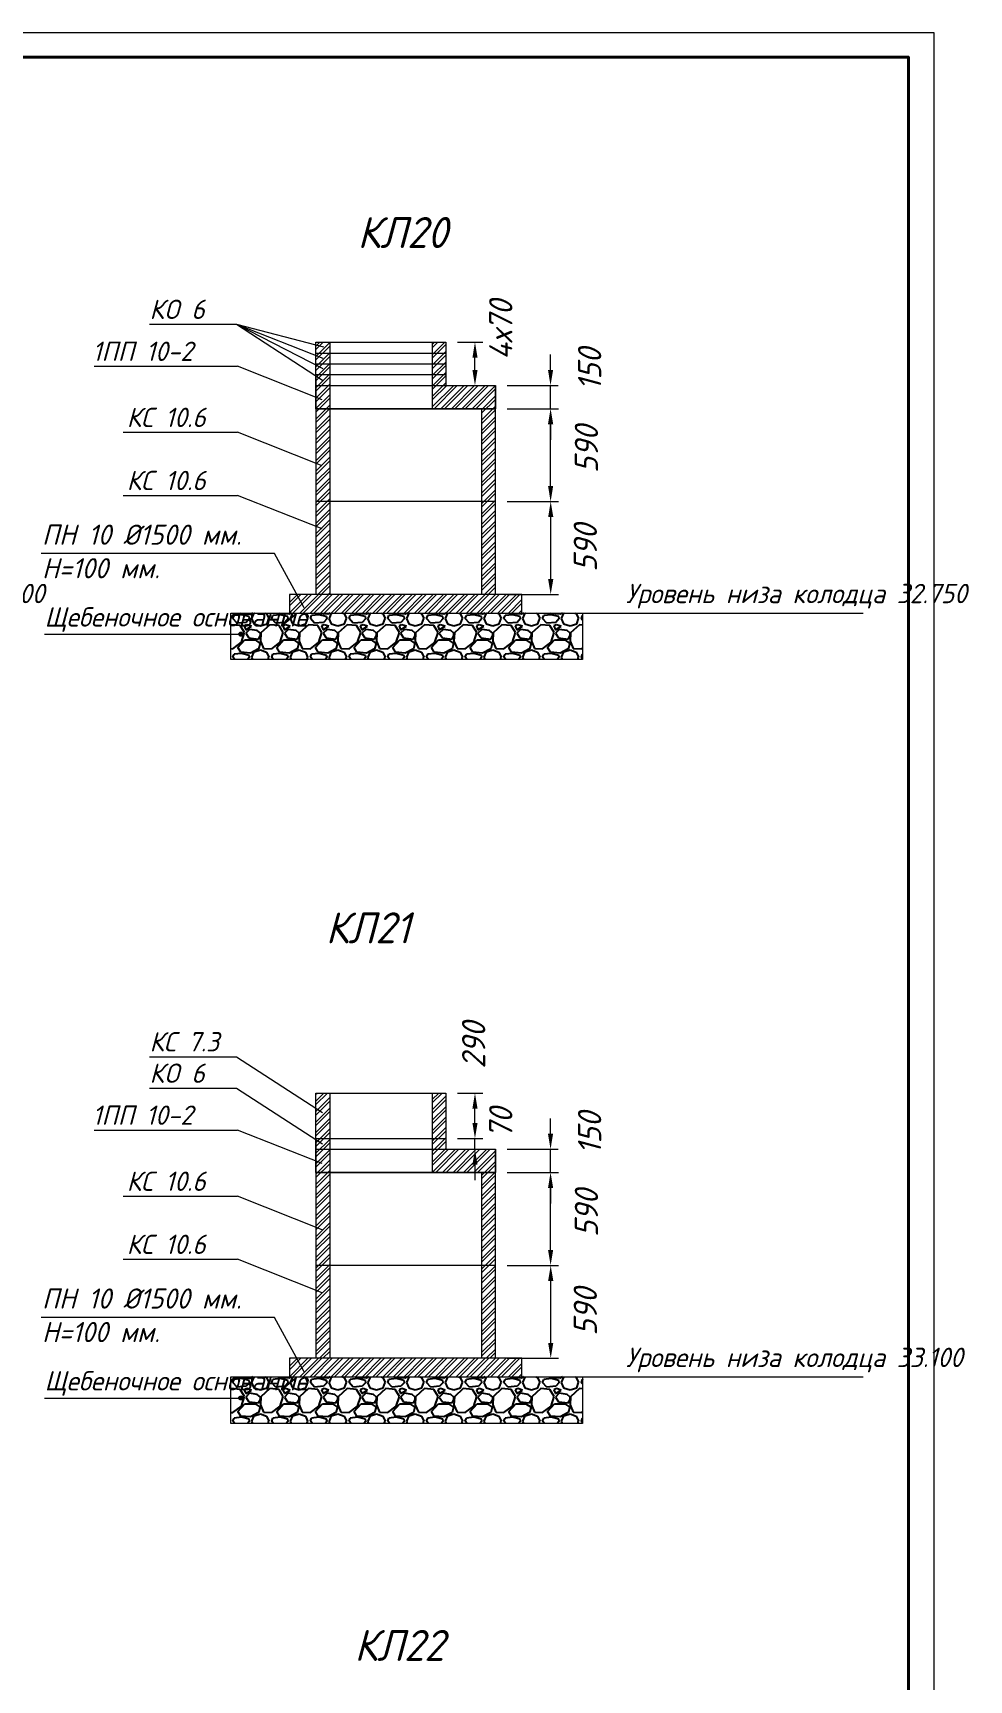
# Model space of a CAD drawing. Header units: millimetres. Extents: x 946 to 259010, y 548 to 42559.
# Drawn here: x 213276 to 225368, y 21282 to 42559 of the extents above; entities that cross this region are included whole.
import ezdxf

# ---------------------------------------------------------------- set-up
doc = ezdxf.new("R2010")
doc.units = ezdxf.units.MM
doc.layers.add('.', color=7, linetype='Continuous', lineweight=0, true_color=0xffffff)
for name, color, linetype, lineweight in [('00-рамка', 7, 'Continuous', 40), ('Канализация К1', 14, 'Continuous', 40), ('норма', 7, 'Continuous', 50), ('Размеры КР', 23, 'Continuous', 13), ('Тонко', 7, 'Continuous', 15)]:
    doc.layers.add(name, color=color, linetype=linetype, lineweight=lineweight)
doc.styles.add('GOST-2.304_Type-B_italic', font='GOST Common Italic.ttf')
doc.styles.add('ГОСТ', font='GOST Common Italic.ttf', dxfattribs={"height": 300})
doc.dimstyles.new('М 50', dxfattribs={"dimscale": 0, "dimtxt": 300, "dimasz": 200, "dimexe": 100, "dimexo": 150, "dimgap": 70, "dimtad": 1, "dimdec": 0, "dimlfac": 0.5, "dimdsep": 46, "dimtxsty": 'ГОСТ', "dimcen": 100, "dimdle": 150, "dimclrd": 256, "dimclre": 256, "dimclrt": 256, "dimazin": 3, "dimtfac": 1, "dimtdec": 0, "dimtmove": 1, "dimatfit": 3, "dimfxl": 100, "dimtolj": 1, "dimlwd": -1, "dimlwe": -1, "dimarcsym": 0})

# ---------------------------------------------------------------- blocks, each defined once
blk = doc.blocks.new('*D48')
at = {"layer": 'Defpoints', "color": 0, "transparency": 16777216}
for p in [(219251, 36505), (219964, 36505), (219251, 35305)]:
    blk.add_point(p, dxfattribs=at)
at = {"layer": 'Размеры КР', "transparency": 16777216}
for p, q in [((219401, 36505), (220064, 36505)), ((219964, 35505), (219964, 36305)), ((219401, 35305), (220064, 35305))]:
    blk.add_line(p, q, dxfattribs=at)
for points in [[(219931, 36305), (219998, 36305), (219964, 36505)], [(219931, 35505), (219998, 35505), (219964, 35305)]]:
    blk.add_solid(points, dxfattribs=at)
at = {"layer": 'Размеры КР', "lineweight": 13, "transparency": 16777216, "insert": (220411, 35905), "char_height": 300, "attachment_point": 5, "rotation": 90, "style": 'ГОСТ'}
blk.add_mtext('\\A1;590', dxfattribs=at)
blk = doc.blocks.new('*D49')
at = {"layer": 'Defpoints', "color": 0, "transparency": 16777216}
for p in [(219251, 37705), (219963, 37705), (219251, 36505)]:
    blk.add_point(p, dxfattribs=at)
at = {"layer": 'Размеры КР', "transparency": 16777216}
for p, q in [((219401, 37705), (220063, 37705)), ((219963, 36705), (219963, 37505)), ((219401, 36505), (220063, 36505))]:
    blk.add_line(p, q, dxfattribs=at)
for points in [[(219930, 37505), (219996, 37505), (219963, 37705)], [(219930, 36705), (219996, 36705), (219963, 36505)]]:
    blk.add_solid(points, dxfattribs=at)
at = {"layer": 'Размеры КР', "lineweight": 13, "transparency": 16777216, "insert": (220425, 37180), "char_height": 300, "attachment_point": 5, "rotation": 90, "style": 'ГОСТ'}
blk.add_mtext('\\A1;590', dxfattribs=at)
blk = doc.blocks.new('*D50')
at = {"layer": 'Defpoints', "color": 0, "transparency": 16777216}
for p in [(219251, 38005), (219962, 38005), (219251, 37705)]:
    blk.add_point(p, dxfattribs=at)
at = {"layer": 'Размеры КР', "transparency": 16777216}
for p, q in [((219962, 38205), (219962, 38405)), ((219401, 38005), (220062, 38005)), ((219962, 37705), (219962, 38005)), ((219401, 37705), (220062, 37705)), ((219962, 37505), (219962, 37305))]:
    blk.add_line(p, q, dxfattribs=at)
for points in [[(219929, 38205), (219995, 38205), (219962, 38005)], [(219929, 37505), (219995, 37505), (219962, 37705)]]:
    blk.add_solid(points, dxfattribs=at)
at = {"layer": 'Размеры КР', "lineweight": 13, "transparency": 16777216, "insert": (220467, 38212), "char_height": 300, "attachment_point": 5, "rotation": 90, "style": 'ГОСТ'}
blk.add_mtext('\\A1;150', dxfattribs=at)
blk = doc.blocks.new('*D51')
at = {"layer": 'Defpoints', "color": 0, "transparency": 16777216}
for p in [(218611, 38564), (218986, 38564), (218611, 38005)]:
    blk.add_point(p, dxfattribs=at)
at = {"layer": 'Размеры КР', "transparency": 16777216}
for p, q in [((218761, 38564), (219086, 38564)), ((218986, 38205), (218986, 38364)), ((218761, 38005), (219086, 38005))]:
    blk.add_line(p, q, dxfattribs=at)
for points in [[(218953, 38364), (219019, 38364), (218986, 38564)], [(218953, 38205), (219019, 38205), (218986, 38005)]]:
    blk.add_solid(points, dxfattribs=at)
at = {"layer": 'Размеры КР', "lineweight": 13, "transparency": 16777216, "insert": (219319, 38722), "char_height": 300, "attachment_point": 5, "rotation": 90, "style": 'ГОСТ'}
blk.add_mtext('\\A1;4х70', dxfattribs=at)
blk = doc.blocks.new('*D52')
at = {"layer": 'Defpoints', "color": 0, "transparency": 16777216}
for p in [(219251, 26638), (219964, 26638), (219251, 25438)]:
    blk.add_point(p, dxfattribs=at)
at = {"layer": 'Размеры КР', "transparency": 16777216}
for p, q in [((219401, 26638), (220064, 26638)), ((219964, 25638), (219964, 26438)), ((219401, 25438), (220064, 25438))]:
    blk.add_line(p, q, dxfattribs=at)
for points in [[(219931, 26438), (219998, 26438), (219964, 26638)], [(219931, 25638), (219998, 25638), (219964, 25438)]]:
    blk.add_solid(points, dxfattribs=at)
at = {"layer": 'Размеры КР', "lineweight": 13, "transparency": 16777216, "insert": (220411, 26038), "char_height": 300, "attachment_point": 5, "rotation": 90, "style": 'ГОСТ'}
blk.add_mtext('\\A1;590', dxfattribs=at)
blk = doc.blocks.new('*D53')
at = {"layer": 'Defpoints', "color": 0, "transparency": 16777216}
for p in [(219251, 27838), (219963, 27838), (219251, 26638)]:
    blk.add_point(p, dxfattribs=at)
at = {"layer": 'Размеры КР', "transparency": 16777216}
for p, q in [((219401, 27838), (220063, 27838)), ((219963, 26838), (219963, 27638)), ((219401, 26638), (220063, 26638))]:
    blk.add_line(p, q, dxfattribs=at)
for points in [[(219930, 27638), (219996, 27638), (219963, 27838)], [(219930, 26838), (219996, 26838), (219963, 26638)]]:
    blk.add_solid(points, dxfattribs=at)
at = {"layer": 'Размеры КР', "lineweight": 13, "transparency": 16777216, "insert": (220425, 27312), "char_height": 300, "attachment_point": 5, "rotation": 90, "style": 'ГОСТ'}
blk.add_mtext('\\A1;590', dxfattribs=at)
blk = doc.blocks.new('*D76')
at = {"layer": 'Defpoints', "color": 0, "transparency": 16777216}
for p in [(219251, 28138), (219962, 28138), (219251, 27838)]:
    blk.add_point(p, dxfattribs=at)
at = {"layer": 'Размеры КР', "transparency": 16777216}
for p, q in [((219962, 28338), (219962, 28538)), ((219401, 28138), (220062, 28138)), ((219962, 27838), (219962, 28138)), ((219401, 27838), (220062, 27838)), ((219962, 27638), (219962, 27438))]:
    blk.add_line(p, q, dxfattribs=at)
for points in [[(219929, 28338), (219995, 28338), (219962, 28138)], [(219929, 27638), (219995, 27638), (219962, 27838)]]:
    blk.add_solid(points, dxfattribs=at)
at = {"layer": 'Размеры КР', "lineweight": 13, "transparency": 16777216, "insert": (220467, 28345), "char_height": 300, "attachment_point": 5, "rotation": 90, "style": 'ГОСТ'}
blk.add_mtext('\\A1;150', dxfattribs=at)
blk = doc.blocks.new('*D77')
at = {"layer": 'Defpoints', "color": 0, "transparency": 16777216}
for p in [(218611, 28278), (218611, 28138), (218986, 28278)]:
    blk.add_point(p, dxfattribs=at)
at = {"layer": 'Размеры КР', "transparency": 16777216}
for p, q in [((218986, 28478), (218986, 28678)), ((218761, 28278), (219086, 28278)), ((218761, 28138), (219086, 28138)), ((218986, 28138), (218986, 28278)), ((218986, 27938), (218986, 27738))]:
    blk.add_line(p, q, dxfattribs=at)
for points in [[(218953, 28478), (219019, 28478), (218986, 28278)], [(218953, 27938), (219019, 27938), (218986, 28138)]]:
    blk.add_solid(points, dxfattribs=at)
at = {"layer": 'Размеры КР', "lineweight": 13, "transparency": 16777216, "insert": (219319, 28475), "char_height": 300, "attachment_point": 5, "rotation": 90, "style": 'ГОСТ'}
blk.add_mtext('\\A1;70', dxfattribs=at)
blk = doc.blocks.new('*D78')
at = {"layer": 'Defpoints', "color": 0, "transparency": 16777216}
for p in [(218611, 28864), (218986, 28864), (218611, 28278)]:
    blk.add_point(p, dxfattribs=at)
at = {"layer": 'Размеры КР', "transparency": 16777216}
for p, q in [((218761, 28864), (219086, 28864)), ((218986, 28478), (218986, 28664)), ((218761, 28278), (219086, 28278))]:
    blk.add_line(p, q, dxfattribs=at)
for points in [[(218953, 28664), (219019, 28664), (218986, 28864)], [(218953, 28478), (219019, 28478), (218986, 28278)]]:
    blk.add_solid(points, dxfattribs=at)
at = {"layer": 'Размеры КР', "lineweight": 13, "transparency": 16777216, "insert": (218969, 29481), "char_height": 300, "attachment_point": 5, "rotation": 90, "style": 'ГОСТ'}
blk.add_mtext('\\A1;290', dxfattribs=at)

msp = doc.modelspace()

# ---------------------------------------------------------------- hatches: boundary and pattern name
at = {"layer": '.', "linetype": 'Continuous', "lineweight": 15}
h = msp.add_hatch(dxfattribs=at)
h.set_pattern_fill('ANSI32', color=0, scale=10)
h.set_pattern_definition([(45, (-369655.3, -459841.235), (-67.351921, 67.351921), []), (45, (-369610.39, -459841.235), (-67.351921, 67.351921), [])])
h.paths.add_polyline_path([(216931, 35305.3), (217111, 35305.3), (217111, 36505.3), (216931, 36505.3)])
h.paths.add_polyline_path([(216931, 36505.3), (217111, 36505.3), (217111, 37705.3), (216931, 37705.3)])
h.paths.add_polyline_path([(217111, 38005.3), (216931, 38005.3), (216931, 37705.3), (217111, 37705.3)])
h.paths.add_polyline_path([(217111, 38005.3), (217111, 38144.9), (216931, 38144.9), (216931, 38005.3)])
h.paths.add_polyline_path([(217111, 38284.5), (216931, 38284.5), (216931, 38144.9), (217111, 38144.9)])
h.paths.add_polyline_path([(217111, 38424.2), (216931, 38424.2), (216931, 38284.5), (217111, 38284.5)])
h.paths.add_polyline_path([(217111, 38424.2), (217111, 38563.8), (216931, 38563.8), (216931, 38424.2)])
h.paths.add_polyline_path([(218611, 38424.2), (218611, 38563.8), (218435, 38563.8), (218435, 38424.2)])
h.paths.add_polyline_path([(218611, 38284.5), (218611, 38424.2), (218435, 38424.2), (218435, 38284.5)])
h.paths.add_polyline_path([(218611, 38284.5), (218435, 38284.5), (218435, 38144.9), (218611, 38144.9)])
h.paths.add_polyline_path([(218435, 38144.9), (218435, 38005.3), (218611, 38005.3), (218611, 38144.9)])
h.paths.add_polyline_path([(218435, 38005.3), (218435, 37705.3), (219251, 37705.3), (219251, 38005.3)])
h.paths.add_polyline_path([(219251, 37705.3), (219071, 37705.3), (219071, 36505.3), (219251, 36505.3)])
h.paths.add_polyline_path([(219251, 36505.3), (219071, 36505.3), (219071, 35305.3), (219251, 35305.3)])
h = msp.add_hatch(dxfattribs=at)
h.set_pattern_fill('ANSI32', color=256, scale=10)
h.set_pattern_definition([(45, (-188452.19, -458475.77), (-67.351921, 67.351921), []), (45, (-188407.29, -458475.77), (-67.351921, 67.351921), [])])
h.paths.add_polyline_path([(219591, 35305.3), (216591, 35305.3), (216591, 35065.3), (219591, 35065.3)])
h = msp.add_hatch(dxfattribs=at)
h.set_pattern_fill('ANSI32', color=0, scale=10)
h.set_pattern_definition([(45, (-407357.68, -471062.51), (-67.351921, 67.351921), []), (45, (-407312.78, -471062.51), (-67.351921, 67.351921), [])])
h.paths.add_polyline_path([(216931, 25437.9), (217111, 25437.9), (217111, 26637.9), (216931, 26637.9)])
h.paths.add_polyline_path([(216931, 26637.9), (217111, 26637.9), (217111, 27837.9), (216931, 27837.9)])
h.paths.add_polyline_path([(216931, 27837.9), (217111, 27837.9), (217111, 28137.9), (216931, 28137.9)])
h.paths.add_polyline_path([(217111, 28137.9), (217111, 28277.6), (216931, 28277.6), (216931, 28264.2), (216931, 28137.9)])
h.paths.add_polyline_path([(217111, 28864.2), (216931, 28864.2), (216931, 28277.6), (217111, 28277.6)])
h.paths.add_polyline_path([(218611, 28864.2), (218435, 28864.2), (218435, 28277.6), (218611, 28277.6)])
h.paths.add_polyline_path([(218611, 28137.9), (218611, 28277.6), (218435, 28277.6), (218435, 28137.9)])
h.paths.add_polyline_path([(218435, 27837.9), (219251, 27837.9), (219251, 28137.9), (218435, 28137.9)])
h.paths.add_polyline_path([(219071, 26637.9), (219251, 26637.9), (219251, 27837.9), (219071, 27837.9)])
h.paths.add_polyline_path([(219251, 26637.9), (219071, 26637.9), (219071, 25437.9), (219251, 25437.9)])
h = msp.add_hatch(dxfattribs=at)
h.set_pattern_fill('ANSI32', color=256, scale=10)
h.set_pattern_definition([(45, (-188452.19, -468343.15), (-67.351921, 67.351921), []), (45, (-188407.29, -468343.15), (-67.351921, 67.351921), [])])
h.paths.add_polyline_path([(219591, 25437.9), (216591, 25437.9), (216591, 25197.9), (219591, 25197.9)])
h = msp.add_hatch()
h.set_pattern_fill('GRAVEL', color=256, scale=500)
h.set_pattern_definition([(228.0127875, (-974428.436, -147009.378), (-4000, -4500), [67.268, -6659.54402]), (184.9697407, (-974473.436, -147059.378), (6000, 500), [115.434, -11427.96238]), (132.510447, (-974588.436, -147069.378), (5000, -5500), [81.394, -8058.0163]), (267.273689, (-974783.436, -147194.378), (500, 10000), [105.119, -10406.77902]), (292.8336542, (-974788.436, -147299.378), (-2500, 6000), [103.0775, -10204.68656]), (357.273689, (-974748.436, -147394.378), (-10000, 500), [105.119, -10406.77902]), (37.6942405, (-974643.436, -147399.378), (-6500, -5000), [139.0145, -13762.42427]), (72.2553284, (-974533.436, -147314.378), (3500, 11000), [131.244, -12993.16075]), (121.4295656, (-974493.436, -147189.378), (-4000, 6500), [105.475, -10442.03655]), (175.2363583, (-974548.436, -147099.378), (5500, -500), [120.416, -5900.38129]), (222.3974378, (-974668.436, -147089.378), (-6000, -5500), [155.724, -15416.6875]), (138.814075, (-974288.436, -147199.38), (-3500, 3000), [53.1505, -5261.9224]), (171.4692344, (-974328.436, -147164.378), (6500, -1000), [101.1185, -10010.7557]), (225, (-974428.44, -147149.38), (-6e-14, -500), [70.7105, -636.39628]), (203.1985905, (-974463.436, -147089.38), (2500, 1000), [38.079, -3769.80755]), (291.8014095, (-974498.44, -147104.38), (-500, 1500), [53.8515, -2638.7309]), (30.9637565, (-974478.44, -147154.38), (1500, 1000), [87.4645, -2828.01145]), (161.565051, (-974403.44, -147109.38), (1000, -500), [63.2455, -1517.89333]), (16.3895403, (-974788.436, -147104.378), (5000, 1500), [88.6, -8771.42257]), (70.346176, (-974703.436, -147079.378), (-2000, -5500), [74.3305, -7358.70387]), (293.1985905, (-974403.436, -147009.38), (-1000, 2500), [76.1575, -3731.72905]), (343.6104597, (-974373.436, -147079.378), (-5000, 1500), [88.6, -8771.42257]), (339.443955, (-974788.436, -147414.38), (-2500, 1000), [85.44, -4186.56187]), (294.7751406, (-974708.436, -147444.378), (-2500, 5500), [71.589, -7087.32153]), (66.8014095, (-974398.436, -147509.38), (1000, 2500), [76.1575, -3731.72905]), (17.3540246, (-974368.436, -147439.378), (-6500, -2000), [83.8155, -8297.7118]), (69.443955, (-974643.436, -147509.38), (-1000, -2500), [42.72, -4229.28187]), (101.3099325, (-974428.44, -147509.38), (-500, 2000), [25.495, -2524.01476]), (165.963757, (-974433.44, -147484.38), (1500, -500), [103.0775, -1958.47531]), (186.009006, (-974533.436, -147459.378), (5000, 500), [95.525, -9456.96159]), (303.690068, (-974478.44, -147199.38), (-500, 1000), [72.111, -1730.66464]), (353.1572266, (-974438.436, -147259.378), (8500, -1000), [125.897, -12463.78131]), (60.945396, (-974313.436, -147274.38), (-2000, -3500), [51.478, -5096.33707]), (90, (-974288.44, -147229.4), (-500, 500), [30, -470]), (120.256437, (-974543.436, -147444.378), (2000, -3500), [69.462, -6876.76]), (48.0127875, (-974578.436, -147384.378), (4000, 4500), [134.536, -6592.27602]), (0, (-974488.44, -147284.4), (500, 500), [130, -370]), (325.3048465, (-974358.436, -147284.378), (5000, -3500), [79.057, -7826.63715]), (254.054604, (-974293.436, -147329.38), (-500, -2000), [72.801, -3567.25394]), (207.6459754, (-974313.436, -147399.378), (-9500, -5000), [118.5325, -11734.7371]), (175.4260787, (-974418.436, -147454.378), (-6500, 500), [125.3995, -12414.5367])])
h.paths.add_polyline_path([(220376.7, 34465.3), (220376.7, 35065.3), (215831.4, 35065.3), (215831.4, 34465.3)])
h = msp.add_hatch()
h.set_pattern_fill('GRAVEL', color=256, scale=500)
h.set_pattern_definition([(228.0127875, (-974428.436, -156876.758), (-4000, -4500), [67.268, -6659.54402]), (184.9697407, (-974473.436, -156926.758), (6000, 500), [115.434, -11427.96238]), (132.510447, (-974588.436, -156936.758), (5000, -5500), [81.394, -8058.0163]), (267.273689, (-974783.436, -157061.758), (500, 10000), [105.119, -10406.77902]), (292.8336542, (-974788.436, -157166.758), (-2500, 6000), [103.0775, -10204.68656]), (357.273689, (-974748.436, -157261.758), (-10000, 500), [105.119, -10406.77902]), (37.6942405, (-974643.436, -157266.758), (-6500, -5000), [139.0145, -13762.42427]), (72.2553284, (-974533.436, -157181.758), (3500, 11000), [131.244, -12993.16075]), (121.4295656, (-974493.436, -157056.758), (-4000, 6500), [105.475, -10442.03655]), (175.2363583, (-974548.436, -156966.758), (5500, -500), [120.416, -5900.38129]), (222.3974378, (-974668.436, -156956.758), (-6000, -5500), [155.724, -15416.6875]), (138.814075, (-974288.436, -157066.758), (-3500, 3000), [53.1505, -5261.9224]), (171.4692344, (-974328.436, -157031.758), (6500, -1000), [101.1185, -10010.7557]), (225, (-974428.44, -157016.76), (-6e-14, -500), [70.7105, -636.39628]), (203.1985905, (-974463.436, -156956.76), (2500, 1000), [38.079, -3769.80755]), (291.8014095, (-974498.44, -156971.76), (-500, 1500), [53.8515, -2638.7309]), (30.9637565, (-974478.44, -157021.76), (1500, 1000), [87.4645, -2828.01145]), (161.565051, (-974403.44, -156976.76), (1000, -500), [63.2455, -1517.89333]), (16.3895403, (-974788.436, -156971.758), (5000, 1500), [88.6, -8771.42257]), (70.346176, (-974703.436, -156946.758), (-2000, -5500), [74.3305, -7358.70387]), (293.1985905, (-974403.436, -156876.76), (-1000, 2500), [76.1575, -3731.72905]), (343.6104597, (-974373.436, -156946.758), (-5000, 1500), [88.6, -8771.42257]), (339.443955, (-974788.436, -157281.76), (-2500, 1000), [85.44, -4186.56187]), (294.7751406, (-974708.436, -157311.758), (-2500, 5500), [71.589, -7087.32153]), (66.8014095, (-974398.436, -157376.76), (1000, 2500), [76.1575, -3731.72905]), (17.3540246, (-974368.436, -157306.758), (-6500, -2000), [83.8155, -8297.7118]), (69.443955, (-974643.436, -157376.76), (-1000, -2500), [42.72, -4229.28187]), (101.3099325, (-974428.44, -157376.76), (-500, 2000), [25.495, -2524.01476]), (165.963757, (-974433.44, -157351.76), (1500, -500), [103.0775, -1958.47531]), (186.009006, (-974533.436, -157326.758), (5000, 500), [95.525, -9456.96159]), (303.690068, (-974478.44, -157066.76), (-500, 1000), [72.111, -1730.66464]), (353.1572266, (-974438.436, -157126.758), (8500, -1000), [125.897, -12463.78131]), (60.945396, (-974313.436, -157141.758), (-2000, -3500), [51.478, -5096.33707]), (90, (-974288.44, -157096.76), (-500, 500), [30, -470]), (120.256437, (-974543.436, -157311.758), (2000, -3500), [69.462, -6876.76]), (48.0127875, (-974578.436, -157251.758), (4000, 4500), [134.536, -6592.27602]), (0, (-974488.44, -157151.76), (500, 500), [130, -370]), (325.3048465, (-974358.436, -157151.758), (5000, -3500), [79.057, -7826.63715]), (254.054604, (-974293.436, -157196.76), (-500, -2000), [72.801, -3567.25394]), (207.6459754, (-974313.436, -157266.758), (-9500, -5000), [118.5325, -11734.7371]), (175.4260787, (-974418.436, -157321.758), (-6500, 500), [125.3995, -12414.5367])])
h.paths.add_polyline_path([(220376.7, 24597.9), (220376.7, 25197.9), (215831.4, 25197.9), (215831.4, 24597.9)])
at = {"layer": 'Тонко', "lineweight": 15}
for points in [[(215989.2, 34792.6, 1), (215935.7, 34792.6, 1)], [(215989.2, 24925.2, 1), (215935.7, 24925.2, 1)]]:
    msp.add_hatch(color=256, dxfattribs=at).paths.add_polyline_path(points)

# ---------------------------------------------------------------- linework, layer by layer
at = {"lineweight": 13}
for p, q in [((214782.5, 38795.9), (215904.4, 38795.9)), ((214067.8, 38253.9), (215917.1, 38253.9)), ((217012, 37821), (215917.1, 38253.9)), ((214442.3, 37400.1), (215917.1, 37400.1)), ((217012, 36967.2), (215917.1, 37400.1)), ((214442.3, 36585.2), (215917.1, 36585.2)), ((217012, 36152.3), (215917.1, 36585.2)), ((213383.1, 35838), (216397.4, 35838)), ((216392.3, 35838), (216773.9, 35137.2)), ((220376.7, 35065.3), (223999, 35065.3)), ((213426.5, 34792.6), (215962.4, 34792.6)), ((214782.5, 29334.2), (215904.4, 29334.2)), ((214782.5, 28928.6), (215904.4, 28928.6)), ((214067.8, 28386.5), (215917.1, 28386.5)), ((217012, 27953.6), (215917.1, 28386.5)), ((214442.3, 27532.7), (215917.1, 27532.7)), ((217012, 27099.8), (215917.1, 27532.7)), ((214442.3, 26717.8), (215917.1, 26717.8)), ((217012, 26284.9), (215917.1, 26717.8)), ((213383.1, 25970.6), (216397.4, 25970.6)), ((216392.3, 25970.6), (216773.9, 25269.8)), ((220376.7, 25197.9), (223999, 25197.9)), ((213426.5, 24925.2), (215962.4, 24925.2))]:
    msp.add_line(p, q, dxfattribs=at)
at = {"layer": '00-рамка', "lineweight": 40}
msp.add_lwpolyline([(166550.4, 42247.4), (224583.7, 42247.4), (224583.7, 892.3), (166550.4, 892.3)], close=True, dxfattribs=at)
at = {"layer": 'Канализация К1', "color": 0, "lineweight": 15}
for p, q in [((224917, 42559), (165217, 42559)), ((224917, 559), (224917, 42559))]:
    msp.add_line(p, q, dxfattribs=at)
at = {"layer": 'Канализация К1', "color": 0, "linetype": 'Continuous', "lineweight": 15}
for p, q in [((215904.4, 38795.9), (217017.8, 38075.4)), ((215904.4, 38795.9), (217019.8, 38223.3)), ((215904.4, 38795.9), (217022.8, 38356.2)), ((215904.4, 38795.9), (217031.5, 38502.2)), ((216931, 37705.3), (216931, 38563.8)), ((216931, 38563.8), (218611, 38563.8)), ((218435, 38563.8), (218435, 37705.3)), ((218611, 38563.8), (218611, 38005.3)), ((216931, 38424.2), (218611, 38424.2)), ((216931, 38284.5), (218611, 38284.5)), ((216931, 38144.9), (216931, 36505.3)), ((216931, 38144.9), (218611, 38144.9)), ((216931, 38005.3), (216931, 38144.9)), ((216931, 38005.3), (219251, 38005.3)), ((219251, 36505.3), (219251, 38005.3)), ((219251, 38005.3), (219251, 37705.3)), ((219251, 37705.3), (216931, 37705.3)), ((216931, 37705.3), (219251, 37705.3)), ((219251, 36505.3), (216931, 36505.3)), ((216931, 36505.3), (216931, 35305.3)), ((219251, 35305.3), (219251, 36505.3)), ((215904.4, 29334.2), (217017.8, 28613.7)), ((215904.4, 28928.6), (217017.8, 28208.1)), ((216931, 28264.2), (216931, 28864.2)), ((216931, 28864.2), (218611, 28864.2)), ((218435, 28864.2), (218435, 27837.9)), ((218611, 28864.2), (218611, 28137.9)), ((216931, 27837.9), (216931, 28696.4)), ((216931, 28277.6), (216931, 26637.9)), ((216931, 28277.6), (218611, 28277.6)), ((216931, 28137.9), (216931, 28277.6)), ((216931, 28137.9), (219251, 28137.9)), ((219251, 26637.9), (219251, 28137.9)), ((219251, 28137.9), (219251, 27837.9)), ((219251, 27837.9), (216931, 27837.9)), ((216931, 27837.9), (219251, 27837.9)), ((219251, 26637.9), (216931, 26637.9)), ((216931, 26637.9), (216931, 25437.9)), ((219251, 25437.9), (219251, 26637.9))]:
    msp.add_line(p, q, dxfattribs=at)
at = {"layer": 'норма', "lineweight": 15, "ltscale": 2}
for p, q in [((215831.4, 34765.8), (215831.4, 35065.3)), ((220376.7, 35065.3), (220376.7, 34765.8)), ((215831.4, 24898.4), (215831.4, 25197.9)), ((220376.7, 25197.9), (220376.7, 24898.4))]:
    msp.add_line(p, q, dxfattribs=at)
at = {"layer": 'Размеры КР', "color": 250, "lineweight": 13}
for points in [[(217111, 38563.8), (217111, 35305.3)], [(219071, 37705.3), (219071, 35305.3)], [(216591, 35305.3), (216591, 35065.3), (219591, 35065.3), (219591, 35305.3), (216591, 35305.3)], [(217111, 28864.2), (217111, 25437.9)], [(219071, 27837.9), (219071, 25437.9)], [(216591, 25437.9), (216591, 25197.9), (219591, 25197.9), (219591, 25437.9), (216591, 25437.9)]]:
    msp.add_lwpolyline(points, dxfattribs=at)
for points in [[(220376.7, 34465.3), (215831.4, 34465.3), (215831.4, 35065.3), (220376.7, 35065.3)], [(220376.7, 24597.9), (215831.4, 24597.9), (215831.4, 25197.9), (220376.7, 25197.9)]]:
    msp.add_lwpolyline(points, close=True, dxfattribs=at)
at = {"layer": 'Тонко', "lineweight": 15}
for centre in [(215962.4, 34792.6), (215962.4, 24925.2)]:
    msp.add_circle(centre, 26.8, dxfattribs=at)

# ---------------------------------------------------------------- texts
at = {"lineweight": 15, "style": 'GOST-2.304_Type-B_italic'}
for s, height, p in [('КЛ20', 400, (217467.8, 39781.2)), ('КO 6', 249.6, (214782.5, 38863.9)), ('1ПП 10-2', 249.6, (214042.7, 38321.8)), ('КС 10.6', 249.6, (214488.2, 37468.1)), ('КС 10.6', 249.6, (214488.2, 36653.1)), ('КЛ21', 400, (217057.6, 30799)), ('КС 7.3', 249.6, (214782.5, 29402.2)), ('КO 6', 249.6, (214782.5, 28996.5)), ('1ПП 10-2', 249.6, (214042.7, 28454.4)), ('КС 10.6', 249.6, (214488.2, 27600.7)), ('КС 10.6', 249.6, (214488.2, 26785.8)), ('КЛ22', 400, (217428.4, 21529.7))]:
    msp.add_text(s, height=height, dxfattribs=at).set_placement(p)
at = {"attachment_point": 1, "style": 'ГОСТ'}
for s, width, heights, insert, char_height in [('ПН 10 %%C1500 мм.\\PН=100 мм.', 3495.448, [1161.3], (213393.1, 36207.8), 260), ('Щебеночное основание ', 3888.851, [0], (213426.5, 35140.2), 250), ('ПН 10 %%C1500 мм.\\PН=100 мм.', 3495.448, [1161.3], (213393.1, 26340.5), 260), ('Щебеночное основание ', 3888.851, [0], (213426.5, 25272.8), 250)]:
    msp.add_mtext_dynamic_manual_height_columns(s, width=width, gutter_width=20, heights=heights, dxfattribs=dict(at, insert=insert, char_height=char_height))
at = {"color": 250, "char_height": 250, "attachment_point": 1, "style": 'ГОСТ'}
for s, insert in [('Уровень низа колодца 32.900 ', (209023.4, 35442.6)), ('Уровень низа колодца 32.750 ', (220935.8, 35442.6)), ('Уровень низа колодца 33.100 ', (220935.8, 25575.3))]:
    msp.add_mtext_dynamic_manual_height_columns(s, width=4247.949, gutter_width=20, heights=[0], dxfattribs=dict(at, insert=insert))

# ---------------------------------------------------------------- dimensions: what is measured, and where the dimension line sits
at = {"layer": 'Размеры КР', "color": 1, "lineweight": 13}
for base, p1, p2, text, picture, middle in [((218986.1, 38563.8), (218611, 38005.3), (218611, 38563.8), '4х70', '*D51', (219318.5, 38721.9)), ((219963.2, 37705.3), (219251, 36505.3), (219251, 37705.3), '590', '*D49', (220425.4, 37179.6)), ((219964.4, 36505.3), (219251, 35305.3), (219251, 36505.3), '590', '*D48', (220411.5, 35905.3)), ((218986.1, 28864.2), (218611, 28277.6), (218611, 28864.2), '290', '*D78', (218969.2, 29481.3)), ((218986.1, 28277.6), (218611, 28137.9), (218611, 28277.6), '70', '*D77', (219318.5, 28475.3)), ((219963.2, 27837.9), (219251, 26637.9), (219251, 27837.9), '590', '*D53', (220425.4, 27312.3)), ((219964.4, 26637.9), (219251, 25437.9), (219251, 26637.9), '590', '*D52', (220411.5, 26037.9))]:
    dim = msp.add_linear_dim(base=base, p1=p1, p2=p2, angle=90, text=text, dimstyle='М 50', override={"dimscale": 1, "dimtad": 3, "dimtmove": 2}, dxfattribs=at)
    dim.commit()
    dim.dimension.update_dxf_attribs({"geometry": picture, "text_midpoint": middle, "dimtype": 160, "text_rotation": 90})
for base, p1, p2, picture, middle in [((219961.9, 38005.3), (219251, 37705.3), (219251, 38005.3), '*D50', (220467.1, 38212.5)), ((219961.9, 28137.9), (219251, 27837.9), (219251, 28137.9), '*D76', (220467.1, 28345.1))]:
    dim = msp.add_linear_dim(base=base, p1=p1, p2=p2, angle=90, dimstyle='М 50', override={"dimscale": 1, "dimtad": 3, "dimtmove": 2}, dxfattribs=at)
    dim.commit()
    dim.dimension.update_dxf_attribs({"geometry": picture, "text_midpoint": middle, "dimtype": 160, "text_rotation": 90})

doc.saveas('drawing.dxf')
